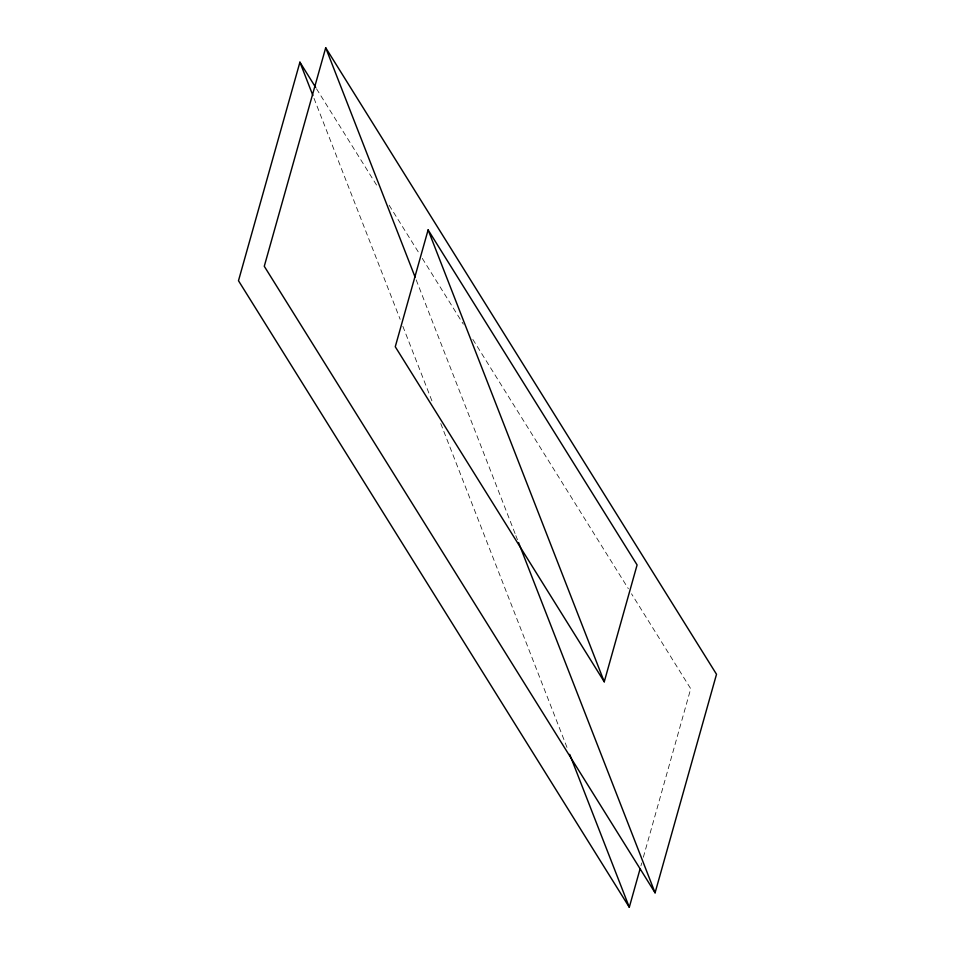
<?xml version="1.0" encoding="UTF-8"?>
<svg xmlns="http://www.w3.org/2000/svg" width="955" height="955" viewBox="0 0 955 955"><rect width="100%" height="100%" fill="white"/><g stroke="black" fill="none" stroke-linecap="round" stroke-linejoin="round"><path stroke-width="0.72" stroke-dasharray="4.78 3.58" d="M640.936 865.827L641.736 862.974M643.348 857.256L690.728 688.722L631.506 593.783M316.499 88.767L377.285 186.225M389.127 205.218L419.138 253.314M422.289 258.375L463.342 324.187M472.821 339.383L628.354 588.722M416.177 279.863L515.318 534.215M515.855 535.612L517.479 539.778M314.004 98.329L400.145 319.316M402.843 326.264L432.639 402.712M440.768 423.566L567.533 748.804"/><path stroke-width="1.43" d="M315.711 87.502L299.918 62.182L238.487 280.722L629.297 907.25L640.137 868.68M325.703 47.75L264.272 266.278L655.082 892.818L716.513 674.278L325.703 47.75L415.091 277.081M428.115 229.892L395.263 346.749L604.252 681.798L637.092 564.93L428.115 229.892L604.252 681.798M518.565 542.559L655.082 892.818M299.918 62.182L312.918 95.548M569.705 754.355L629.297 907.25"/></g></svg>
